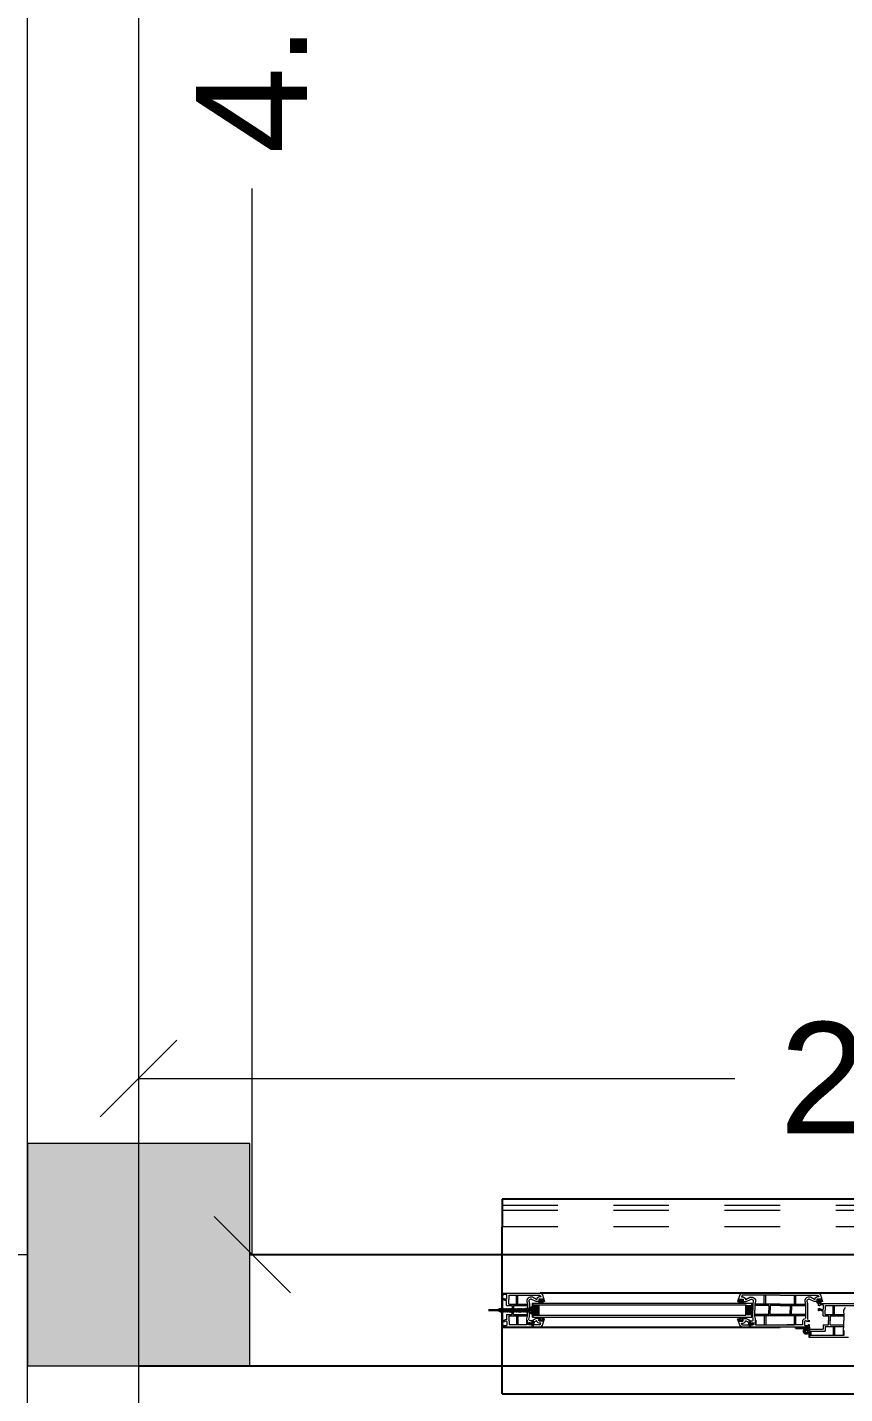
# Model space of a CAD drawing. Header units: metres. Extents: x -355 to 973, y -73 to 238.
# Drawn here: x 701.132 to 702.602, y 213.972 to 216.431 of the extents above; entities that cross this region are included whole.
import ezdxf

# ---------------------------------------------------------------- set-up
doc = ezdxf.new("R2010")
doc.units = ezdxf.units.M
doc.header["$LTSCALE"] = 3
doc.header["$MEASUREMENT"] = 0
for name, pattern in [('1', [30, 6, 6, 6, 6, 6]), ('202$0$HIDDEN', [0.375, 0.25, -0.125]), ('DASHED2', [0.375, 0.25, -0.125])]:
    doc.linetypes.add(name, pattern=pattern)
doc.layers.add('01B', color=10, linetype='Continuous')
doc.layers.add('5', color=2, linetype='Continuous')
for name, color, linetype, lineweight in [('05', 21, 'Continuous', 5), ('15', 63, 'DASHED2', 15), ('alaem', 230, 'Continuous', 5)]:
    doc.layers.add(name, color=color, linetype=linetype, lineweight=lineweight)
doc.styles.get("Standard").update_dxf_attribs({"font": 'arial.ttf'})
doc.dimstyles.new('ahmad', dxfattribs={"dimtxt": 0.2, "dimasz": 0.1375, "dimexe": 0, "dimexo": 0.0625, "dimgap": 0.09, "dimtad": 0, "dimzin": 0, "dimdsep": 46, "dimtxsty": 'Standard', "dimblk": 'OBLIQUE', "dimcen": 0.09, "dimclrd": 245, "dimclrt": 61, "dimadec": 0, "dimazin": 0, "dimtfac": 1, "dimtofl": 0, "dimtmove": 0, "dimatfit": 3, "dimldrblk": 'OBLIQUE', "dimfxl": 0, "dimfxlon": 1, "dimtolj": 1, "dimtzin": 0, "dimlwd": 13, "dimarcsym": 0})

# ---------------------------------------------------------------- blocks, each defined once
blk = doc.blocks.new('fghhyh')
at = {"layer": 'alaem', "linetype": '1'}
h = blk.add_hatch(color=256, dxfattribs=at)
h.dxf.hatch_style = 1
h.paths.add_polyline_path([(280.3961, 190.2964), (280.3961, 190.6964), (279.9961, 190.6964), (279.9961, 190.2964)])
blk.add_lwpolyline([(279.9961, 190.6964), (279.9961, 190.2964), (280.3961, 190.2964), (280.3961, 190.6964)], close=True, dxfattribs=at)
blk = doc.blocks.new('DSSSS')
at = {"layer": '05'}
for p, q in [((152.7604, -221.3864), (152.7604, -221.3872)), ((152.7604, -221.3872), (152.7664, -221.3872)), ((152.7664, -221.3872), (152.7664, -221.3863))]:
    blk.add_line(p, q, dxfattribs=at)
blk.add_lwpolyline([(152.7664, -221.3863), (152.7646, -221.3863), (152.7646, -221.384), (152.7657, -221.384), (152.7654, -221.383), (152.7617, -221.383), (152.7617, -221.3838), (152.7623, -221.3841), (152.763, -221.3847), (152.763, -221.3859), (152.7619, -221.3864), (152.7604, -221.3864)], dxfattribs=at)
blk = doc.blocks.new('ddd')
at = {"layer": '01B'}
for points in [[(1655.8293, 1003.8705), (1655.8184, 1003.8705), (1655.8184, 1003.889), (1655.8293, 1003.889)], [(1656.2018, 1003.8705), (1656.2127, 1003.8705), (1656.2127, 1003.889), (1656.2018, 1003.889)]]:
    blk.add_hatch(color=143, dxfattribs=at).paths.add_polyline_path(points)
at = {"layer": '01B', "color": 32}
for p in [(1655.7637, 1004.0793), (1655.7637, 1003.7293)]:
    blk.add_line(p, (1655.7637, 1004.0293), dxfattribs=at)
at = {"layer": '01B', "color": 143}
for p, q in [((1655.7637, 1003.9104), (1655.7637, 1003.8491)), ((1657.1951, 1003.9104), (1655.8322, 1003.9104)), ((1655.7802, 1003.8793), (1655.7393, 1003.8793)), ((1655.7393, 1003.8793), (1655.8247, 1003.8793)), ((1655.7608, 1003.8819), (1655.7555, 1003.8793)), ((1655.7608, 1003.8768), (1655.7555, 1003.8793)), ((1655.7608, 1003.8819), (1655.7587, 1003.8793)), ((1655.7608, 1003.8768), (1655.7587, 1003.8793)), ((1655.7621, 1003.8819), (1655.76, 1003.8793)), ((1655.7621, 1003.8768), (1655.76, 1003.8793)), ((1655.7608, 1003.8819), (1655.7616, 1003.8813)), ((1655.7608, 1003.8768), (1655.7616, 1003.8774)), ((1655.7633, 1003.8819), (1655.7612, 1003.8793)), ((1655.7633, 1003.8768), (1655.7612, 1003.8793)), ((1655.7621, 1003.8819), (1655.7628, 1003.8813)), ((1655.7621, 1003.8768), (1655.7628, 1003.8774)), ((1655.7646, 1003.8819), (1655.7624, 1003.8793)), ((1655.7646, 1003.8768), (1655.7624, 1003.8793)), ((1655.7633, 1003.8819), (1655.7641, 1003.8813)), ((1655.7633, 1003.8768), (1655.7641, 1003.8774)), ((1655.7658, 1003.8819), (1655.7637, 1003.8793)), ((1655.7658, 1003.8768), (1655.7637, 1003.8793)), ((1655.7646, 1003.8819), (1655.7653, 1003.8813)), ((1655.7646, 1003.8768), (1655.7653, 1003.8774)), ((1655.7671, 1003.8819), (1655.7649, 1003.8793)), ((1655.7671, 1003.8768), (1655.7649, 1003.8793)), ((1655.7658, 1003.8819), (1655.7666, 1003.8813)), ((1655.7658, 1003.8768), (1655.7666, 1003.8774)), ((1655.7683, 1003.8819), (1655.7662, 1003.8793)), ((1655.7683, 1003.8768), (1655.7662, 1003.8793)), ((1655.7671, 1003.8819), (1655.7678, 1003.8813)), ((1655.7671, 1003.8768), (1655.7678, 1003.8774)), ((1655.7696, 1003.8819), (1655.7674, 1003.8793)), ((1655.7696, 1003.8768), (1655.7674, 1003.8793)), ((1655.7683, 1003.8819), (1655.769, 1003.8813)), ((1655.7683, 1003.8768), (1655.769, 1003.8774)), ((1655.7708, 1003.8819), (1655.7687, 1003.8793)), ((1655.7708, 1003.8768), (1655.7687, 1003.8793)), ((1655.7696, 1003.8819), (1655.7703, 1003.8813)), ((1655.7696, 1003.8768), (1655.7703, 1003.8774)), ((1655.7721, 1003.8819), (1655.7699, 1003.8793)), ((1655.7721, 1003.8768), (1655.7699, 1003.8793)), ((1655.7708, 1003.8819), (1655.7715, 1003.8813)), ((1655.7708, 1003.8768), (1655.7715, 1003.8774)), ((1655.7733, 1003.8819), (1655.7712, 1003.8793)), ((1655.7733, 1003.8768), (1655.7712, 1003.8793)), ((1655.7721, 1003.8819), (1655.7728, 1003.8813)), ((1655.7721, 1003.8768), (1655.7728, 1003.8774)), ((1655.7745, 1003.8819), (1655.7724, 1003.8793)), ((1655.7745, 1003.8768), (1655.7724, 1003.8793)), ((1655.7733, 1003.8819), (1655.774, 1003.8813)), ((1655.7733, 1003.8768), (1655.774, 1003.8774)), ((1655.7758, 1003.8819), (1655.7737, 1003.8793)), ((1655.7758, 1003.8768), (1655.7737, 1003.8793)), ((1655.7745, 1003.8819), (1655.7753, 1003.8813)), ((1655.7745, 1003.8768), (1655.7753, 1003.8774)), ((1655.777, 1003.8819), (1655.7749, 1003.8793)), ((1655.777, 1003.8768), (1655.7749, 1003.8793)), ((1655.7758, 1003.8819), (1655.7765, 1003.8813)), ((1655.7758, 1003.8768), (1655.7765, 1003.8774)), ((1655.7783, 1003.8819), (1655.7762, 1003.8793)), ((1655.7783, 1003.8768), (1655.7762, 1003.8793)), ((1655.777, 1003.8819), (1655.7778, 1003.8813)), ((1655.777, 1003.8768), (1655.7778, 1003.8774)), ((1655.7795, 1003.8819), (1655.7774, 1003.8793)), ((1655.7795, 1003.8768), (1655.7774, 1003.8793)), ((1655.7783, 1003.8819), (1655.779, 1003.8813)), ((1655.7783, 1003.8768), (1655.779, 1003.8774)), ((1655.7808, 1003.8819), (1655.7786, 1003.8793)), ((1655.7808, 1003.8768), (1655.7786, 1003.8793)), ((1655.7795, 1003.8819), (1655.7803, 1003.8813)), ((1655.7795, 1003.8768), (1655.7803, 1003.8774)), ((1655.782, 1003.8819), (1655.7799, 1003.8793)), ((1655.782, 1003.8768), (1655.7799, 1003.8793)), ((1655.7808, 1003.8819), (1655.7815, 1003.8813)), ((1655.7808, 1003.8768), (1655.7815, 1003.8774)), ((1655.7833, 1003.8819), (1655.7811, 1003.8793)), ((1655.7833, 1003.8768), (1655.7811, 1003.8793)), ((1655.782, 1003.8819), (1655.7827, 1003.8813)), ((1655.782, 1003.8768), (1655.7827, 1003.8774)), ((1655.7845, 1003.8819), (1655.7824, 1003.8793)), ((1655.7845, 1003.8768), (1655.7824, 1003.8793)), ((1655.7833, 1003.8819), (1655.784, 1003.8813)), ((1655.7833, 1003.8768), (1655.784, 1003.8774)), ((1655.7858, 1003.8819), (1655.7836, 1003.8793)), ((1655.7858, 1003.8768), (1655.7836, 1003.8793)), ((1655.7845, 1003.8819), (1655.7852, 1003.8813)), ((1655.7845, 1003.8768), (1655.7852, 1003.8774)), ((1655.787, 1003.8819), (1655.7849, 1003.8793)), ((1655.787, 1003.8768), (1655.7849, 1003.8793)), ((1655.7858, 1003.8819), (1655.7865, 1003.8813)), ((1655.7858, 1003.8768), (1655.7865, 1003.8774)), ((1655.7882, 1003.8819), (1655.7861, 1003.8793)), ((1655.7882, 1003.8768), (1655.7861, 1003.8793)), ((1655.787, 1003.8819), (1655.7877, 1003.8813)), ((1655.787, 1003.8768), (1655.7877, 1003.8774)), ((1655.7895, 1003.8819), (1655.7874, 1003.8793)), ((1655.7895, 1003.8768), (1655.7874, 1003.8793)), ((1655.7882, 1003.8819), (1655.789, 1003.8813)), ((1655.7882, 1003.8768), (1655.789, 1003.8774)), ((1655.7907, 1003.8819), (1655.7886, 1003.8793)), ((1655.7907, 1003.8768), (1655.7886, 1003.8793)), ((1655.7895, 1003.8819), (1655.7902, 1003.8813)), ((1655.7895, 1003.8768), (1655.7902, 1003.8774)), ((1655.792, 1003.8819), (1655.7899, 1003.8793)), ((1655.792, 1003.8768), (1655.7899, 1003.8793)), ((1655.7907, 1003.8819), (1655.7915, 1003.8813)), ((1655.7907, 1003.8768), (1655.7915, 1003.8774)), ((1655.7932, 1003.8819), (1655.7911, 1003.8793)), ((1655.7932, 1003.8768), (1655.7911, 1003.8793)), ((1655.792, 1003.8819), (1655.7927, 1003.8813)), ((1655.792, 1003.8768), (1655.7927, 1003.8774)), ((1655.7945, 1003.8819), (1655.7923, 1003.8793)), ((1655.7945, 1003.8768), (1655.7923, 1003.8793)), ((1655.7932, 1003.8819), (1655.794, 1003.8813)), ((1655.7932, 1003.8768), (1655.794, 1003.8774)), ((1655.7957, 1003.8819), (1655.7936, 1003.8793)), ((1655.7957, 1003.8768), (1655.7936, 1003.8793)), ((1655.7945, 1003.8819), (1655.7952, 1003.8813)), ((1655.7945, 1003.8768), (1655.7952, 1003.8774)), ((1655.797, 1003.8819), (1655.7948, 1003.8793)), ((1655.797, 1003.8768), (1655.7948, 1003.8793)), ((1655.7957, 1003.8819), (1655.7965, 1003.8813)), ((1655.7957, 1003.8768), (1655.7965, 1003.8774)), ((1655.7982, 1003.8819), (1655.7961, 1003.8793)), ((1655.7982, 1003.8768), (1655.7961, 1003.8793)), ((1655.797, 1003.8819), (1655.7977, 1003.8813)), ((1655.797, 1003.8768), (1655.7977, 1003.8774)), ((1655.7995, 1003.8819), (1655.7973, 1003.8793)), ((1655.7995, 1003.8768), (1655.7973, 1003.8793)), ((1655.7982, 1003.8819), (1655.7989, 1003.8813)), ((1655.7982, 1003.8768), (1655.7989, 1003.8774)), ((1655.8007, 1003.8819), (1655.7986, 1003.8793)), ((1655.8007, 1003.8768), (1655.7986, 1003.8793)), ((1655.7995, 1003.8819), (1655.8002, 1003.8813)), ((1655.7995, 1003.8768), (1655.8002, 1003.8774)), ((1655.8019, 1003.8819), (1655.7998, 1003.8793)), ((1655.8019, 1003.8768), (1655.7998, 1003.8793)), ((1655.8007, 1003.8819), (1655.8014, 1003.8813)), ((1655.8007, 1003.8768), (1655.8014, 1003.8774)), ((1655.8032, 1003.8819), (1655.8011, 1003.8793)), ((1655.8032, 1003.8768), (1655.8011, 1003.8793)), ((1655.8019, 1003.8819), (1655.8027, 1003.8813)), ((1655.8019, 1003.8768), (1655.8027, 1003.8774)), ((1655.8044, 1003.8819), (1655.8023, 1003.8793)), ((1655.8044, 1003.8768), (1655.8023, 1003.8793)), ((1655.8032, 1003.8819), (1655.8039, 1003.8813)), ((1655.8032, 1003.8768), (1655.8039, 1003.8774)), ((1655.8057, 1003.8819), (1655.8036, 1003.8793)), ((1655.8057, 1003.8768), (1655.8036, 1003.8793)), ((1655.8044, 1003.8819), (1655.8052, 1003.8813)), ((1655.8044, 1003.8768), (1655.8052, 1003.8774)), ((1655.8114, 1003.8819), (1655.8057, 1003.8819)), ((1655.8057, 1003.8819), (1655.8057, 1003.8793)), ((1655.8057, 1003.8768), (1655.8057, 1003.8793)), ((1655.8114, 1003.8768), (1655.8057, 1003.8768)), ((1655.8168, 1003.8855), (1655.8114, 1003.8819)), ((1655.8168, 1003.8732), (1655.8114, 1003.8768)), ((1655.8168, 1003.8803), (1655.8147, 1003.8803)), ((1655.8147, 1003.8803), (1655.8147, 1003.8793)), ((1655.8147, 1003.8784), (1655.8147, 1003.8793)), ((1655.8168, 1003.8784), (1655.8147, 1003.8784)), ((1655.8168, 1003.8855), (1655.8168, 1003.8803)), ((1655.8168, 1003.8732), (1655.8168, 1003.8784)), ((1655.8184, 1003.8923), (1655.8184, 1003.8672)), ((1655.8293, 1003.889), (1655.8293, 1003.8705)), ((1656.2018, 1003.889), (1656.2018, 1003.8705)), ((1656.2127, 1003.8923), (1656.2127, 1003.8672)), ((1655.7637, 1003.8491), (1656.2637, 1003.8491)), ((1655.8082, 1003.8614), (1655.8082, 1003.8529)), ((1655.8119, 1003.8571), (1655.8119, 1003.8529)), ((1655.8123, 1003.8555), (1655.8122, 1003.8549)), ((1655.8174, 1003.8607), (1655.8174, 1003.8566)), ((1655.8174, 1003.8529), (1655.8174, 1003.8491)), ((1655.8189, 1003.8572), (1655.8178, 1003.8551)), ((1655.8181, 1003.8545), (1655.8189, 1003.8529)), ((1655.8189, 1003.8615), (1655.8189, 1003.8572)), ((1655.8189, 1003.8529), (1655.8189, 1003.8491)), ((1655.8209, 1003.8581), (1655.8193, 1003.8551)), ((1655.8193, 1003.8551), (1655.8204, 1003.8529)), ((1656.2065, 1003.8581), (1656.2081, 1003.8551)), ((1656.2081, 1003.8551), (1656.207, 1003.8529)), ((1656.2084, 1003.8615), (1656.2084, 1003.8572)), ((1656.2084, 1003.8572), (1656.2095, 1003.8551)), ((1656.2092, 1003.8545), (1656.2084, 1003.8529)), ((1656.2084, 1003.8529), (1656.2084, 1003.8491)), ((1656.2099, 1003.8607), (1656.2099, 1003.8566)), ((1656.2099, 1003.8529), (1656.2099, 1003.8491)), ((1656.215, 1003.8555), (1656.2152, 1003.8549)), ((1656.2154, 1003.8571), (1656.2154, 1003.8529)), ((1656.2192, 1003.8614), (1656.2192, 1003.8529)), ((1656.2921, 1003.8467), (1656.2921, 1003.8491)), ((1656.3159, 1003.8467), (1656.2921, 1003.8467)), ((1656.3159, 1003.8491), (1656.3159, 1003.8467)), ((1656.3159, 1003.8456), (1656.3159, 1003.8304)), ((1656.3185, 1003.8418), (1656.3185, 1003.8342)), ((1656.3774, 1003.8427), (1656.3774, 1003.8342))]:
    blk.add_line(p, q, dxfattribs=at)
for radius in [0.00477, 0.00274]:
    blk.add_circle((1656.3109, 1003.8416), radius, dxfattribs=at)
at = {"layer": '05', "color": 143}
for p, q in [((1655.7637, 1003.9064), (1655.7637, 1003.9104)), ((1655.7651, 1003.9057), (1655.7637, 1003.9064)), ((1655.7637, 1003.9013), (1655.7651, 1003.9014)), ((1655.7637, 1003.8972), (1655.7637, 1003.9013)), ((1655.764, 1003.897), (1655.7637, 1003.8972)), ((1655.7646, 1003.8971), (1655.764, 1003.897)), ((1655.7647, 1003.8984), (1655.7646, 1003.8971)), ((1655.7652, 1003.8989), (1655.7647, 1003.8984)), ((1655.7656, 1003.9063), (1655.7651, 1003.9057)), ((1655.7651, 1003.9014), (1655.7689, 1003.8999)), ((1655.7689, 1003.8971), (1655.7652, 1003.8989)), ((1655.7667, 1003.9078), (1655.7656, 1003.9073)), ((1655.7656, 1003.9073), (1655.7656, 1003.9063)), ((1655.771, 1003.9078), (1655.7667, 1003.9078)), ((1655.7687, 1003.8985), (1655.7678, 1003.899)), ((1655.7678, 1003.899), (1655.7683, 1003.8988)), ((1655.7683, 1003.8988), (1655.7687, 1003.8985)), ((1655.7689, 1003.8999), (1655.7702, 1003.8991)), ((1655.7701, 1003.8971), (1655.7689, 1003.8971)), ((1655.7712, 1003.8971), (1655.7701, 1003.8971)), ((1655.7702, 1003.8991), (1655.7715, 1003.8997)), ((1655.7716, 1003.9077), (1655.771, 1003.9078)), ((1655.7715, 1003.8967), (1655.7712, 1003.8971)), ((1655.7715, 1003.8997), (1655.7722, 1003.9006)), ((1655.7715, 1003.8878), (1655.7715, 1003.8967)), ((1655.7722, 1003.9067), (1655.7716, 1003.9077)), ((1655.7722, 1003.9006), (1655.7722, 1003.9067)), ((1655.7752, 1003.8982), (1655.776, 1003.8993)), ((1655.7754, 1003.8979), (1655.7752, 1003.8982)), ((1655.7754, 1003.8904), (1655.7754, 1003.8979)), ((1655.776, 1003.8993), (1655.776, 1003.9066)), ((1655.776, 1003.9066), (1655.8311, 1003.9066)), ((1655.7896, 1003.8904), (1655.7896, 1003.9066)), ((1655.7921, 1003.8904), (1655.7921, 1003.9066)), ((1655.8082, 1003.898), (1655.8081, 1003.8954)), ((1655.8081, 1003.8954), (1655.8091, 1003.891)), ((1655.8093, 1003.8999), (1655.8082, 1003.898)), ((1655.8103, 1003.9011), (1655.8093, 1003.8999)), ((1655.8122, 1003.9024), (1655.8103, 1003.9011)), ((1655.814, 1003.903), (1655.8122, 1003.9024)), ((1655.816, 1003.9031), (1655.814, 1003.903)), ((1655.818, 1003.9027), (1655.816, 1003.9031)), ((1655.8257, 1003.899), (1655.818, 1003.9027)), ((1655.8261, 1003.899), (1655.8257, 1003.899)), ((1655.8282, 1003.9026), (1655.8261, 1003.9005)), ((1655.8261, 1003.9005), (1655.8261, 1003.899)), ((1655.8301, 1003.9033), (1655.8282, 1003.9026)), ((1655.8334, 1003.9033), (1655.8301, 1003.9033)), ((1655.8311, 1003.9066), (1655.8323, 1003.9058)), ((1655.8323, 1003.9058), (1655.8328, 1003.9052)), ((1655.8328, 1003.9052), (1655.8334, 1003.9033)), ((1656.1945, 1003.9052), (1656.1939, 1003.9033)), ((1656.1939, 1003.9033), (1656.1973, 1003.9033)), ((1656.195, 1003.9058), (1656.1945, 1003.9052)), ((1656.1962, 1003.9066), (1656.195, 1003.9058)), ((1656.2637, 1003.9066), (1656.1962, 1003.9066)), ((1656.1973, 1003.9033), (1656.1992, 1003.9026)), ((1656.1992, 1003.9026), (1656.2012, 1003.9005)), ((1656.2012, 1003.9005), (1656.2012, 1003.899)), ((1656.2012, 1003.899), (1656.2017, 1003.899)), ((1656.2017, 1003.899), (1656.2093, 1003.9027)), ((1656.2093, 1003.9027), (1656.2113, 1003.9031)), ((1656.2113, 1003.9031), (1656.2133, 1003.903)), ((1656.2133, 1003.903), (1656.2152, 1003.9024)), ((1656.2152, 1003.9024), (1656.217, 1003.9011)), ((1656.217, 1003.9011), (1656.218, 1003.8999)), ((1656.218, 1003.8999), (1656.2192, 1003.898)), ((1656.2192, 1003.8954), (1656.2182, 1003.891)), ((1656.2192, 1003.898), (1656.2192, 1003.8954)), ((1656.2352, 1003.8904), (1656.2352, 1003.9066)), ((1656.2377, 1003.8904), (1656.2377, 1003.9066)), ((1656.2637, 1003.9104), (1656.3322, 1003.9104)), ((1656.2637, 1003.9066), (1656.3311, 1003.9066)), ((1656.2896, 1003.8904), (1656.2896, 1003.9066)), ((1656.2921, 1003.8904), (1656.2921, 1003.9066)), ((1656.3082, 1003.898), (1656.3081, 1003.8954)), ((1656.3081, 1003.8954), (1656.3091, 1003.891)), ((1656.3093, 1003.8999), (1656.3082, 1003.898)), ((1656.3103, 1003.9011), (1656.3093, 1003.8999)), ((1656.3122, 1003.9024), (1656.3103, 1003.9011)), ((1656.3124, 1003.8976), (1656.3119, 1003.8969)), ((1656.3119, 1003.8969), (1656.3119, 1003.8958)), ((1656.3119, 1003.8958), (1656.3129, 1003.8914)), ((1656.314, 1003.903), (1656.3122, 1003.9024)), ((1656.313, 1003.8983), (1656.3124, 1003.8976)), ((1656.3138, 1003.8989), (1656.313, 1003.8983)), ((1656.3147, 1003.8992), (1656.3138, 1003.8989)), ((1656.316, 1003.9031), (1656.314, 1003.903)), ((1656.3157, 1003.8993), (1656.3147, 1003.8992)), ((1656.3168, 1003.899), (1656.3157, 1003.8993)), ((1656.318, 1003.9027), (1656.316, 1003.9031)), ((1656.3248, 1003.8951), (1656.3168, 1003.899)), ((1656.3257, 1003.899), (1656.318, 1003.9027)), ((1656.3312, 1003.8951), (1656.3248, 1003.8951)), ((1656.3261, 1003.899), (1656.3257, 1003.899)), ((1656.3282, 1003.9026), (1656.3261, 1003.9005)), ((1656.3261, 1003.9005), (1656.3261, 1003.899)), ((1656.3301, 1003.9033), (1656.3282, 1003.9026)), ((1656.3296, 1003.8939), (1656.3296, 1003.8929)), ((1656.3303, 1003.8993), (1656.3299, 1003.8989)), ((1656.3299, 1003.8989), (1656.3299, 1003.8964)), ((1656.3299, 1003.8964), (1656.3313, 1003.8958)), ((1656.3334, 1003.9033), (1656.3301, 1003.9033)), ((1656.3308, 1003.8995), (1656.3303, 1003.8993)), ((1656.3365, 1003.8995), (1656.3308, 1003.8995)), ((1656.3311, 1003.9066), (1656.3323, 1003.9058)), ((1656.3316, 1003.8953), (1656.3312, 1003.8951)), ((1656.3313, 1003.8958), (1656.3316, 1003.8955)), ((1656.3316, 1003.8955), (1656.3316, 1003.8953)), ((1656.3322, 1003.9104), (1656.3349, 1003.9087)), ((1656.3323, 1003.9058), (1656.3328, 1003.9052)), ((1656.3328, 1003.9052), (1656.3334, 1003.9033)), ((1656.3349, 1003.9087), (1656.3362, 1003.907)), ((1656.3362, 1003.907), (1656.3401, 1003.8953)), ((1656.3362, 1003.8953), (1656.3362, 1003.8957)), ((1656.3362, 1003.8957), (1656.3369, 1003.8957)), ((1656.3401, 1003.8953), (1656.3362, 1003.8953)), ((1656.3369, 1003.8993), (1656.3365, 1003.8995)), ((1656.3372, 1003.8989), (1656.3369, 1003.8993)), ((1656.3369, 1003.8957), (1656.3375, 1003.8958)), ((1656.3378, 1003.8966), (1656.3372, 1003.8989)), ((1656.3373, 1003.8929), (1656.3373, 1003.894)), ((1656.3375, 1003.8958), (1656.3377, 1003.8962)), ((1656.3377, 1003.8962), (1656.3378, 1003.8966)), ((1655.7715, 1003.8878), (1655.7817, 1003.8878)), ((1655.7715, 1003.8716), (1655.7817, 1003.8716)), ((1655.7715, 1003.8716), (1655.7715, 1003.8628)), ((1655.7754, 1003.8904), (1655.8091, 1003.8904)), ((1655.7754, 1003.8691), (1655.8091, 1003.8691)), ((1655.7754, 1003.8691), (1655.7754, 1003.8615)), ((1655.7817, 1003.8878), (1655.7817, 1003.8797)), ((1655.7817, 1003.8716), (1655.7817, 1003.8797)), ((1655.7842, 1003.8878), (1655.8091, 1003.8878)), ((1655.7842, 1003.8878), (1655.7842, 1003.8797)), ((1655.7842, 1003.8716), (1655.7842, 1003.8797)), ((1655.7842, 1003.8716), (1655.8091, 1003.8716)), ((1655.7896, 1003.8691), (1655.7896, 1003.8529)), ((1655.7921, 1003.8691), (1655.7921, 1003.8529)), ((1655.8091, 1003.891), (1655.8091, 1003.8841)), ((1655.8091, 1003.8841), (1655.8091, 1003.8797)), ((1655.8091, 1003.8754), (1655.8091, 1003.8797)), ((1655.8091, 1003.8685), (1655.8091, 1003.8754)), ((1655.8129, 1003.8754), (1655.8129, 1003.8797)), ((1655.8129, 1003.868), (1655.8129, 1003.8754)), ((1656.2144, 1003.8754), (1656.2144, 1003.8797)), ((1656.2144, 1003.868), (1656.2144, 1003.8754)), ((1656.2182, 1003.891), (1656.2182, 1003.8841)), ((1656.2637, 1003.8904), (1656.2182, 1003.8904)), ((1656.2431, 1003.8878), (1656.2182, 1003.8878)), ((1656.2182, 1003.8841), (1656.2182, 1003.8797)), ((1656.2182, 1003.8754), (1656.2182, 1003.8797)), ((1656.2182, 1003.8685), (1656.2182, 1003.8754)), ((1656.2431, 1003.8716), (1656.2182, 1003.8716)), ((1656.3091, 1003.8691), (1656.2182, 1003.8691)), ((1656.2352, 1003.8691), (1656.2352, 1003.8529)), ((1656.2377, 1003.8691), (1656.2377, 1003.8529)), ((1656.2431, 1003.8878), (1656.2431, 1003.8797)), ((1656.2431, 1003.8716), (1656.2431, 1003.8797)), ((1656.2637, 1003.8878), (1656.2457, 1003.8878)), ((1656.2457, 1003.8878), (1656.2457, 1003.8797)), ((1656.2457, 1003.8716), (1656.2457, 1003.8797)), ((1656.3091, 1003.8716), (1656.2457, 1003.8716)), ((1656.2637, 1003.8904), (1656.3091, 1003.8904)), ((1656.2637, 1003.8878), (1656.3091, 1003.8878)), ((1656.2817, 1003.8878), (1656.2817, 1003.8797)), ((1656.2817, 1003.8716), (1656.2817, 1003.8797)), ((1656.2842, 1003.8878), (1656.2842, 1003.8797)), ((1656.2842, 1003.8716), (1656.2842, 1003.8797)), ((1656.2896, 1003.8529), (1656.2896, 1003.8691)), ((1656.2921, 1003.8529), (1656.2921, 1003.8691)), ((1656.3091, 1003.891), (1656.3091, 1003.8833)), ((1656.3091, 1003.8833), (1656.3091, 1003.865)), ((1656.3129, 1003.8914), (1656.3129, 1003.8833)), ((1656.3129, 1003.8833), (1656.3129, 1003.8632)), ((1656.3296, 1003.8929), (1656.3373, 1003.8929)), ((1656.3408, 1003.8691), (1656.3509, 1003.8691)), ((1656.3446, 1003.8717), (1656.3783, 1003.8717)), ((1656.3509, 1003.8691), (1656.3509, 1003.861)), ((1656.3534, 1003.8691), (1656.3783, 1003.8691)), ((1656.3534, 1003.8691), (1656.3534, 1003.861)), ((1656.3588, 1003.8717), (1656.3588, 1003.8879)), ((1656.3614, 1003.8717), (1656.3614, 1003.8879)), ((1655.764, 1003.8625), (1655.7637, 1003.8623)), ((1655.7637, 1003.8623), (1655.7637, 1003.8581)), ((1655.7637, 1003.8581), (1655.7651, 1003.858)), ((1655.7651, 1003.8537), (1655.7637, 1003.8531)), ((1655.7637, 1003.8531), (1655.7637, 1003.8491)), ((1655.8174, 1003.8491), (1655.7637, 1003.8491)), ((1655.7646, 1003.8623), (1655.764, 1003.8625)), ((1655.7647, 1003.8611), (1655.7646, 1003.8623)), ((1655.7652, 1003.8606), (1655.7647, 1003.8611)), ((1655.7651, 1003.858), (1655.7689, 1003.8595)), ((1655.7656, 1003.8532), (1655.7651, 1003.8537)), ((1655.7689, 1003.8624), (1655.7652, 1003.8606)), ((1655.7656, 1003.8521), (1655.7656, 1003.8532)), ((1655.7667, 1003.8516), (1655.7656, 1003.8521)), ((1655.771, 1003.8516), (1655.7667, 1003.8516)), ((1655.7687, 1003.8609), (1655.7678, 1003.8604)), ((1655.7678, 1003.8604), (1655.7683, 1003.8606)), ((1655.7683, 1003.8606), (1655.7687, 1003.8609)), ((1655.7701, 1003.8623), (1655.7689, 1003.8624)), ((1655.7689, 1003.8595), (1655.7702, 1003.8603)), ((1655.7712, 1003.8623), (1655.7701, 1003.8623)), ((1655.7702, 1003.8603), (1655.7715, 1003.8597)), ((1655.7716, 1003.8517), (1655.771, 1003.8516)), ((1655.7715, 1003.8628), (1655.7712, 1003.8623)), ((1655.7715, 1003.8597), (1655.7722, 1003.8589)), ((1655.7722, 1003.8528), (1655.7716, 1003.8517)), ((1655.7722, 1003.8589), (1655.7722, 1003.8528)), ((1655.7754, 1003.8615), (1655.7752, 1003.8613)), ((1655.7752, 1003.8613), (1655.776, 1003.8601)), ((1655.776, 1003.8601), (1655.776, 1003.8529)), ((1655.8082, 1003.8529), (1655.776, 1003.8529)), ((1655.8081, 1003.864), (1655.8091, 1003.8685)), ((1655.8082, 1003.8614), (1655.8081, 1003.864)), ((1655.8119, 1003.8636), (1655.8129, 1003.868)), ((1655.8119, 1003.8626), (1655.8119, 1003.8636)), ((1655.8124, 1003.8618), (1655.8119, 1003.8626)), ((1655.814, 1003.8565), (1655.8119, 1003.8571)), ((1655.8174, 1003.8529), (1655.8119, 1003.8529)), ((1655.8143, 1003.8543), (1655.8122, 1003.8549)), ((1655.8144, 1003.8549), (1655.8123, 1003.8555)), ((1655.813, 1003.8611), (1655.8124, 1003.8618)), ((1655.8138, 1003.8605), (1655.813, 1003.8611)), ((1655.8147, 1003.8603), (1655.8138, 1003.8605)), ((1655.816, 1003.8563), (1655.814, 1003.8565)), ((1655.8165, 1003.8541), (1655.8143, 1003.8543)), ((1655.8164, 1003.8547), (1655.8144, 1003.8549)), ((1655.8157, 1003.8602), (1655.8147, 1003.8603)), ((1655.8168, 1003.8604), (1655.8157, 1003.8602)), ((1655.8174, 1003.8566), (1655.816, 1003.8563)), ((1655.8178, 1003.8551), (1655.8164, 1003.8547)), ((1655.8181, 1003.8545), (1655.8165, 1003.8541)), ((1655.8174, 1003.8607), (1655.8168, 1003.8604)), ((1655.8248, 1003.8643), (1655.8189, 1003.8615)), ((1655.8322, 1003.8491), (1655.8189, 1003.8491)), ((1655.8311, 1003.8529), (1655.8204, 1003.8529)), ((1655.8257, 1003.8605), (1655.8209, 1003.8581)), ((1655.8312, 1003.8643), (1655.8248, 1003.8643)), ((1655.8261, 1003.8605), (1655.8257, 1003.8605)), ((1655.8261, 1003.859), (1655.8261, 1003.8605)), ((1655.8282, 1003.8568), (1655.8261, 1003.859)), ((1655.8301, 1003.8561), (1655.8282, 1003.8568)), ((1655.8296, 1003.8656), (1655.8296, 1003.8665)), ((1655.8296, 1003.8665), (1655.8373, 1003.8665)), ((1655.8299, 1003.863), (1655.8313, 1003.8637)), ((1655.8299, 1003.8605), (1655.8299, 1003.863)), ((1655.8303, 1003.8601), (1655.8299, 1003.8605)), ((1655.8334, 1003.8561), (1655.8301, 1003.8561)), ((1655.8308, 1003.8599), (1655.8303, 1003.8601)), ((1655.8365, 1003.8599), (1655.8308, 1003.8599)), ((1655.8311, 1003.8529), (1655.8323, 1003.8536)), ((1655.8316, 1003.8641), (1655.8312, 1003.8643)), ((1655.8313, 1003.8637), (1655.8316, 1003.8639)), ((1655.8316, 1003.8639), (1655.8316, 1003.8641)), ((1655.8322, 1003.8491), (1655.8349, 1003.8507)), ((1655.8323, 1003.8536), (1655.8328, 1003.8543)), ((1655.8328, 1003.8543), (1655.8334, 1003.8561)), ((1655.8349, 1003.8507), (1655.8362, 1003.8524)), ((1655.8362, 1003.8524), (1655.8401, 1003.8641)), ((1655.8401, 1003.8641), (1655.8362, 1003.8641)), ((1655.8362, 1003.8641), (1655.8362, 1003.8638)), ((1655.8362, 1003.8638), (1655.8369, 1003.8638)), ((1655.8369, 1003.8602), (1655.8365, 1003.8599)), ((1655.8369, 1003.8638), (1655.8375, 1003.8637)), ((1655.8372, 1003.8605), (1655.8369, 1003.8602)), ((1655.8378, 1003.8628), (1655.8372, 1003.8605)), ((1655.8373, 1003.8665), (1655.8373, 1003.8654)), ((1655.8375, 1003.8637), (1655.8377, 1003.8632)), ((1655.8377, 1003.8632), (1655.8378, 1003.8628)), ((1656.1911, 1003.8524), (1656.1872, 1003.8641)), ((1656.1872, 1003.8641), (1656.1911, 1003.8641)), ((1656.1896, 1003.8632), (1656.1895, 1003.8628)), ((1656.1895, 1003.8628), (1656.1902, 1003.8605)), ((1656.1899, 1003.8637), (1656.1896, 1003.8632)), ((1656.1904, 1003.8638), (1656.1899, 1003.8637)), ((1656.1977, 1003.8665), (1656.19, 1003.8665)), ((1656.19, 1003.8665), (1656.19, 1003.8654)), ((1656.1902, 1003.8605), (1656.1905, 1003.8602)), ((1656.1911, 1003.8638), (1656.1904, 1003.8638)), ((1656.1905, 1003.8602), (1656.1908, 1003.8599)), ((1656.1908, 1003.8599), (1656.1965, 1003.8599)), ((1656.1911, 1003.8641), (1656.1911, 1003.8638)), ((1656.1924, 1003.8507), (1656.1911, 1003.8524)), ((1656.1951, 1003.8491), (1656.1924, 1003.8507)), ((1656.1945, 1003.8543), (1656.1939, 1003.8561)), ((1656.1939, 1003.8561), (1656.1973, 1003.8561)), ((1656.195, 1003.8536), (1656.1945, 1003.8543)), ((1656.1962, 1003.8529), (1656.195, 1003.8536)), ((1656.1951, 1003.8491), (1656.2084, 1003.8491)), ((1656.1957, 1003.8641), (1656.1961, 1003.8643)), ((1656.1957, 1003.8639), (1656.1957, 1003.8641)), ((1656.196, 1003.8637), (1656.1957, 1003.8639)), ((1656.1974, 1003.863), (1656.196, 1003.8637)), ((1656.1961, 1003.8643), (1656.2025, 1003.8643)), ((1656.1962, 1003.8529), (1656.207, 1003.8529)), ((1656.1965, 1003.8599), (1656.197, 1003.8601)), ((1656.197, 1003.8601), (1656.1974, 1003.8605)), ((1656.1973, 1003.8561), (1656.1992, 1003.8568)), ((1656.1974, 1003.8605), (1656.1974, 1003.863)), ((1656.1977, 1003.8656), (1656.1977, 1003.8665)), ((1656.1992, 1003.8568), (1656.2012, 1003.859)), ((1656.2012, 1003.859), (1656.2012, 1003.8605)), ((1656.2012, 1003.8605), (1656.2017, 1003.8605)), ((1656.2017, 1003.8605), (1656.2065, 1003.8581)), ((1656.2025, 1003.8643), (1656.2084, 1003.8615)), ((1656.2092, 1003.8545), (1656.2109, 1003.8541)), ((1656.2095, 1003.8551), (1656.2109, 1003.8547)), ((1656.2099, 1003.8607), (1656.2106, 1003.8604)), ((1656.2099, 1003.8566), (1656.2113, 1003.8563)), ((1656.2099, 1003.8529), (1656.2154, 1003.8529)), ((1656.2099, 1003.8491), (1656.2637, 1003.8491)), ((1656.2106, 1003.8604), (1656.2116, 1003.8602)), ((1656.2109, 1003.8547), (1656.2129, 1003.8549)), ((1656.2109, 1003.8541), (1656.213, 1003.8543)), ((1656.2113, 1003.8563), (1656.2133, 1003.8565)), ((1656.2116, 1003.8602), (1656.2126, 1003.8603)), ((1656.2126, 1003.8603), (1656.2135, 1003.8605)), ((1656.2129, 1003.8549), (1656.215, 1003.8555)), ((1656.213, 1003.8543), (1656.2152, 1003.8549)), ((1656.2133, 1003.8565), (1656.2154, 1003.8571)), ((1656.2135, 1003.8605), (1656.2143, 1003.8611)), ((1656.2143, 1003.8611), (1656.2149, 1003.8618)), ((1656.2154, 1003.8636), (1656.2144, 1003.868)), ((1656.2149, 1003.8618), (1656.2154, 1003.8626)), ((1656.2154, 1003.8626), (1656.2154, 1003.8636)), ((1656.2192, 1003.864), (1656.2182, 1003.8685)), ((1656.2192, 1003.8614), (1656.2192, 1003.864)), ((1656.2192, 1003.8529), (1656.2896, 1003.8529)), ((1656.3159, 1003.8491), (1656.2637, 1003.8491)), ((1656.3038, 1003.8529), (1656.2754, 1003.8529)), ((1656.3064, 1003.8635), (1656.3038, 1003.8611)), ((1656.3038, 1003.8611), (1656.3038, 1003.8529)), ((1656.3087, 1003.8641), (1656.3064, 1003.8635)), ((1656.3083, 1003.86), (1656.3076, 1003.8594)), ((1656.3076, 1003.8594), (1656.3076, 1003.8528)), ((1656.3076, 1003.8528), (1656.3079, 1003.8522)), ((1656.3079, 1003.8522), (1656.3083, 1003.8519)), ((1656.3092, 1003.8603), (1656.3083, 1003.86)), ((1656.3083, 1003.8519), (1656.3138, 1003.8519)), ((1656.3091, 1003.8641), (1656.3087, 1003.8641)), ((1656.3102, 1003.8603), (1656.3092, 1003.8603)), ((1656.3114, 1003.859), (1656.3102, 1003.8603)), ((1656.3154, 1003.8583), (1656.3114, 1003.859)), ((1656.3129, 1003.8623), (1656.3132, 1003.8616)), ((1656.3132, 1003.8616), (1656.3139, 1003.8611)), ((1656.3138, 1003.8519), (1656.3142, 1003.8521)), ((1656.3139, 1003.8611), (1656.3146, 1003.8606)), ((1656.3142, 1003.8521), (1656.3144, 1003.8526)), ((1656.3144, 1003.8533), (1656.3147, 1003.8536)), ((1656.3144, 1003.8526), (1656.3144, 1003.8533)), ((1656.3146, 1003.8606), (1656.3154, 1003.8612)), ((1656.3147, 1003.8536), (1656.3157, 1003.8536)), ((1656.3154, 1003.8612), (1656.316, 1003.8616)), ((1656.316, 1003.8587), (1656.3154, 1003.8583)), ((1656.3157, 1003.8536), (1656.3159, 1003.8532)), ((1656.3159, 1003.8532), (1656.3159, 1003.8491)), ((1656.3159, 1003.8456), (1656.3408, 1003.8456)), ((1656.316, 1003.8616), (1656.316, 1003.8587)), ((1656.3408, 1003.8529), (1656.3408, 1003.8456)), ((1656.3408, 1003.8529), (1656.3509, 1003.8529)), ((1656.3446, 1003.8504), (1656.3446, 1003.8418)), ((1656.3446, 1003.8504), (1656.3783, 1003.8504)), ((1656.3509, 1003.8529), (1656.3509, 1003.861)), ((1656.3534, 1003.8529), (1656.3534, 1003.861)), ((1656.3534, 1003.8529), (1656.3783, 1003.8529)), ((1656.3588, 1003.8504), (1656.3588, 1003.8342)), ((1656.3614, 1003.8504), (1656.3614, 1003.8342)), ((1656.3773, 1003.8453), (1656.3783, 1003.8498)), ((1656.3774, 1003.8427), (1656.3773, 1003.8453)), ((1656.3783, 1003.8567), (1656.3783, 1003.861)), ((1656.3783, 1003.8498), (1656.3783, 1003.8567)), ((1656.3866, 1003.8304), (1656.3159, 1003.8304)), ((1656.3185, 1003.8418), (1656.3446, 1003.8418)), ((1656.3774, 1003.8342), (1656.3185, 1003.8342))]:
    blk.add_line(p, q, dxfattribs=at)
at = {"layer": '05', "color": 107}
for p, q in [((1655.8184, 1003.8923), (1656.2127, 1003.8923)), ((1655.8184, 1003.889), (1656.2018, 1003.889)), ((1655.8184, 1003.8705), (1656.2018, 1003.8705)), ((1655.8184, 1003.8672), (1656.2127, 1003.8672))]:
    blk.add_line(p, q, dxfattribs=at)
at = {"layer": '05', "color": 143}
for points in [[(1655.7637, 1003.9104), (1655.8322, 1003.9104), (1655.8349, 1003.9087), (1655.8362, 1003.907), (1655.8401, 1003.8953), (1655.8362, 1003.8953), (1655.8362, 1003.8957), (1655.8369, 1003.8957), (1655.8375, 1003.8958), (1655.8377, 1003.8962), (1655.8378, 1003.8966), (1655.8372, 1003.8989), (1655.8369, 1003.8993), (1655.8365, 1003.8995), (1655.8308, 1003.8995), (1655.8303, 1003.8993), (1655.8299, 1003.8989), (1655.8299, 1003.8964), (1655.8313, 1003.8958), (1655.8316, 1003.8955), (1655.8316, 1003.8953), (1655.8312, 1003.8951), (1655.8248, 1003.8951), (1655.8168, 1003.899), (1655.8157, 1003.8993), (1655.8147, 1003.8992), (1655.8138, 1003.8989), (1655.813, 1003.8983), (1655.8124, 1003.8976), (1655.8119, 1003.8969), (1655.8119, 1003.8958), (1655.8129, 1003.8914), (1655.8129, 1003.8841), (1655.8129, 1003.8797)], [(1656.2637, 1003.9104), (1656.1951, 1003.9104), (1656.1924, 1003.9087), (1656.1911, 1003.907), (1656.1872, 1003.8953), (1656.1911, 1003.8953), (1656.1911, 1003.8957), (1656.1904, 1003.8957), (1656.1899, 1003.8958), (1656.1896, 1003.8962), (1656.1895, 1003.8966), (1656.1902, 1003.8989), (1656.1905, 1003.8993), (1656.1908, 1003.8995), (1656.1965, 1003.8995), (1656.197, 1003.8993), (1656.1974, 1003.8989), (1656.1974, 1003.8964), (1656.196, 1003.8958), (1656.1957, 1003.8955), (1656.1957, 1003.8953), (1656.1961, 1003.8951), (1656.2025, 1003.8951), (1656.2106, 1003.899), (1656.2116, 1003.8993), (1656.2126, 1003.8992), (1656.2135, 1003.8989), (1656.2143, 1003.8983), (1656.2149, 1003.8976), (1656.2154, 1003.8969), (1656.2154, 1003.8958), (1656.2144, 1003.8914), (1656.2144, 1003.8841), (1656.2144, 1003.8797)], [(1656.3373, 1003.894), (1656.3349, 1003.894), (1656.3349, 1003.8969), (1656.3364, 1003.8969), (1656.336, 1003.8982), (1656.3312, 1003.8982), (1656.3312, 1003.8972), (1656.332, 1003.8969), (1656.3329, 1003.8961), (1656.3329, 1003.8945), (1656.3315, 1003.8939), (1656.3296, 1003.8939)], [(1656.3329, 1003.8917), (1656.4015, 1003.8917)], [(1656.3408, 1003.8691), (1656.3408, 1003.878), (1656.3404, 1003.8784), (1656.3393, 1003.8784), (1656.3381, 1003.8784), (1656.3344, 1003.8802), (1656.3339, 1003.8797), (1656.3338, 1003.8785), (1656.3333, 1003.8783), (1656.3329, 1003.8785), (1656.3329, 1003.8826), (1656.3343, 1003.8828), (1656.3381, 1003.8813), (1656.3394, 1003.8805), (1656.3408, 1003.881), (1656.3414, 1003.8819), (1656.3414, 1003.888), (1656.3409, 1003.889), (1656.3403, 1003.8891), (1656.336, 1003.8891), (1656.3348, 1003.8887), (1656.3348, 1003.8876), (1656.3343, 1003.8871), (1656.3329, 1003.8877), (1656.3329, 1003.8917)], [(1656.3446, 1003.8717), (1656.3446, 1003.8792), (1656.3444, 1003.8795), (1656.3452, 1003.8806), (1656.3452, 1003.8879), (1656.4004, 1003.8879)], [(1656.3814, 1003.8837), (1656.3795, 1003.8825), (1656.3785, 1003.8812), (1656.3774, 1003.8794), (1656.3773, 1003.8768), (1656.3783, 1003.8723), (1656.3783, 1003.8654), (1656.3783, 1003.861)], [(1655.8373, 1003.8654), (1655.8349, 1003.8654), (1655.8349, 1003.8625), (1655.8364, 1003.8625), (1655.836, 1003.8612), (1655.8312, 1003.8612), (1655.8312, 1003.8622), (1655.832, 1003.8626), (1655.8329, 1003.8633), (1655.8329, 1003.8649), (1655.8315, 1003.8656), (1655.8296, 1003.8656)], [(1656.19, 1003.8654), (1656.1924, 1003.8654), (1656.1924, 1003.8625), (1656.1909, 1003.8625), (1656.1913, 1003.8612), (1656.1961, 1003.8612), (1656.1961, 1003.8622), (1656.1953, 1003.8626), (1656.1944, 1003.8633), (1656.1944, 1003.8649), (1656.1958, 1003.8656), (1656.1977, 1003.8656)]]:
    blk.add_lwpolyline(points, dxfattribs=at)
blk.add_lwpolyline([(1656.3376, 1003.8801), (1656.338, 1003.8799), (1656.337, 1003.8803)], close=True, dxfattribs=at)
at = {"layer": '15'}
for p, q in [((1657.2637, 1003.9793), (1655.7637, 1003.9793)), ((1655.7637, 1003.7793), (1657.2637, 1003.7793))]:
    blk.add_line(p, q, dxfattribs=at)
at = {"layer": '5', "color": 32}
for p, q in [((1657.2637, 1004.0793), (1655.7637, 1004.0793)), ((1655.7637, 1003.7293), (1657.2637, 1003.7293))]:
    blk.add_line(p, q, dxfattribs=at)
at = {"layer": '5', "color": 5, "linetype": '202$0$HIDDEN', "lineweight": 5, "ltscale": 0.1}
for p, q in [((1657.2637, 1004.0678), (1655.7637, 1004.0678)), ((1657.2637, 1004.059), (1655.7637, 1004.059)), ((1657.2637, 1004.0293), (1655.7637, 1004.0293))]:
    blk.add_line(p, q, dxfattribs=at)
at = {"layer": '01B', "color": 143, "yscale": 1.275494208194687, "zscale": 1.275494208194687}
for p, xscale in [((1460.9846, 1286.271), 1.275494208194687), ((1851.0427, 1286.271), -1.275494208194687)]:
    blk.add_blockref('DSSSS', p, dxfattribs=dict(at, xscale=xscale))
blk = doc.blocks.new('_Oblique')
at = {"color": 0, "linetype": 'ByBlock', "lineweight": -2}
blk.add_line((-0.5, -0.5), (0.5, 0.5), dxfattribs=at)
blk = doc.blocks.new('*D417')
at = {"color": 245, "lineweight": 13, "transparency": 16777216}
for p, q in [((701.537, 218.7279), (701.537, 216.8096)), ((701.537, 214.2225), (701.537, 216.1407))]:
    blk.add_line(p, q, dxfattribs=at)
at = {"layer": 'Defpoints', "color": 0, "transparency": 16777216}
for p in [(701.3323, 218.7279), (701.3323, 214.2225), (701.537, 214.2225)]:
    blk.add_point(p, dxfattribs=at)
at = {"color": 245, "lineweight": 13, "transparency": 16777216, "xscale": 0.1375, "yscale": 0.1375, "zscale": 0.1375}
for p, rotation in [((701.537, 218.7279), 90), ((701.537, 214.2225), 270)]:
    blk.add_blockref('_Oblique', p, dxfattribs=dict(at, rotation=rotation))
at = {"color": 61, "transparency": 16777216, "insert": (701.537, 216.4752), "char_height": 0.2, "attachment_point": 5, "rotation": 90}
blk.add_mtext('\\A1;4.51', dxfattribs=at)
blk = doc.blocks.new('*D418')
at = {"color": 245, "lineweight": 13, "transparency": 16777216}
for p, q in [((701.3323, 214.5395), (702.4051, 214.5395)), ((704.1823, 214.5395), (703.1095, 214.5395))]:
    blk.add_line(p, q, dxfattribs=at)
at = {"layer": 'Defpoints', "color": 0, "transparency": 16777216}
for p in [(701.3323, 217.6231), (704.1823, 217.6231), (704.1823, 214.5395)]:
    blk.add_point(p, dxfattribs=at)
at = {"color": 245, "lineweight": 13, "transparency": 16777216, "xscale": 0.1375, "yscale": 0.1375, "zscale": 0.1375, "rotation": 180}
blk.add_blockref('_Oblique', (701.3323, 214.5395), dxfattribs=at)
at = {"color": 245, "lineweight": 13, "transparency": 16777216, "xscale": 0.1375, "yscale": 0.1375, "zscale": 0.1375}
blk.add_blockref('_Oblique', (704.1823, 214.5395), dxfattribs=at)
at = {"color": 61, "transparency": 16777216, "insert": (702.7573, 214.5395), "char_height": 0.2, "attachment_point": 5}
blk.add_mtext('\\A1;2.85', dxfattribs=at)

msp = doc.modelspace()

# ---------------------------------------------------------------- linework, layer by layer
for p, q in [((713.8063, 214.2225), (701.5323, 214.2225)), ((701.3323, 214.0225), (713.8063, 214.0225))]:
    msp.add_line(p, q)
at = {"layer": '05', "color": 0, "linetype": '1'}
msp.add_line((701.1323, 231.0225), (701.1323, 214.0225), dxfattribs=at)
at = {"layer": '05', "lineweight": 9}
msp.add_line((701.1323, 214.2225), (699.908, 214.2225), dxfattribs=at)
at = {"layer": '05', "color": 0, "linetype": '1'}
for points in [[(714.0093, 206.1455), (714.0093, 231.0225), (701.1323, 231.0225), (701.1323, 206.1455)], [(713.8093, 206.3455), (713.8093, 230.8225), (701.3323, 230.8225), (701.3323, 206.3455)]]:
    msp.add_lwpolyline(points, close=True, dxfattribs=at)

# ---------------------------------------------------------------- block references
at = {"layer": '05'}
msp.add_blockref('ddd', (-953.7773, -789.7569), dxfattribs=at)
at = {"layer": 'alaem', "linetype": '1'}
msp.add_blockref('fghhyh', (421.1363, 23.7261), dxfattribs=at)

# ---------------------------------------------------------------- dimensions: what is measured, and where the dimension line sits
for base, p1, p2, angle, picture, middle in [((701.537, 214.2225), (701.3323, 218.7279), (701.3323, 214.2225), 90, '*D417', (701.537, 216.4752)), ((704.1823, 214.5395), (701.3323, 217.6231), (704.1823, 217.6231), 180, '*D418', (702.7573, 214.5395))]:
    dim = msp.add_linear_dim(base=base, p1=p1, p2=p2, angle=angle, dimstyle='ahmad')
    dim.commit()
    dim.dimension.update_dxf_attribs({"geometry": picture, "text_midpoint": middle})

doc.saveas('drawing.dxf')
